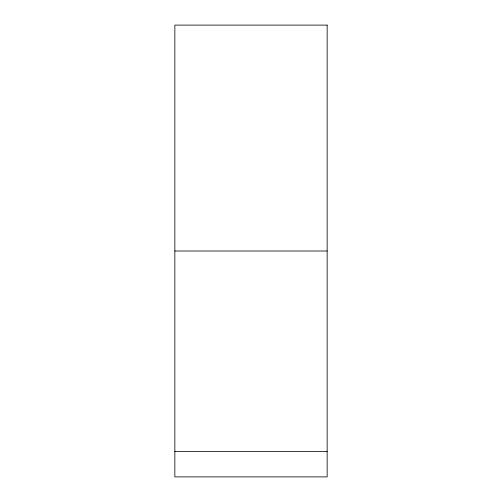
<?xml version="1.0" encoding="UTF-8"?>
<svg xmlns="http://www.w3.org/2000/svg" width="502" height="502" viewBox="0 0 502 502"><rect width="100%" height="100%" fill="white"/><g stroke="black" fill="none" stroke-linecap="round" stroke-linejoin="round"><path stroke-width="0.75" d="M174.853 251L327.147 251M174.853 451.518L327.147 451.518M327.147 25.1L174.853 25.1L174.853 476.9L327.147 476.9L327.147 25.1"/></g></svg>
